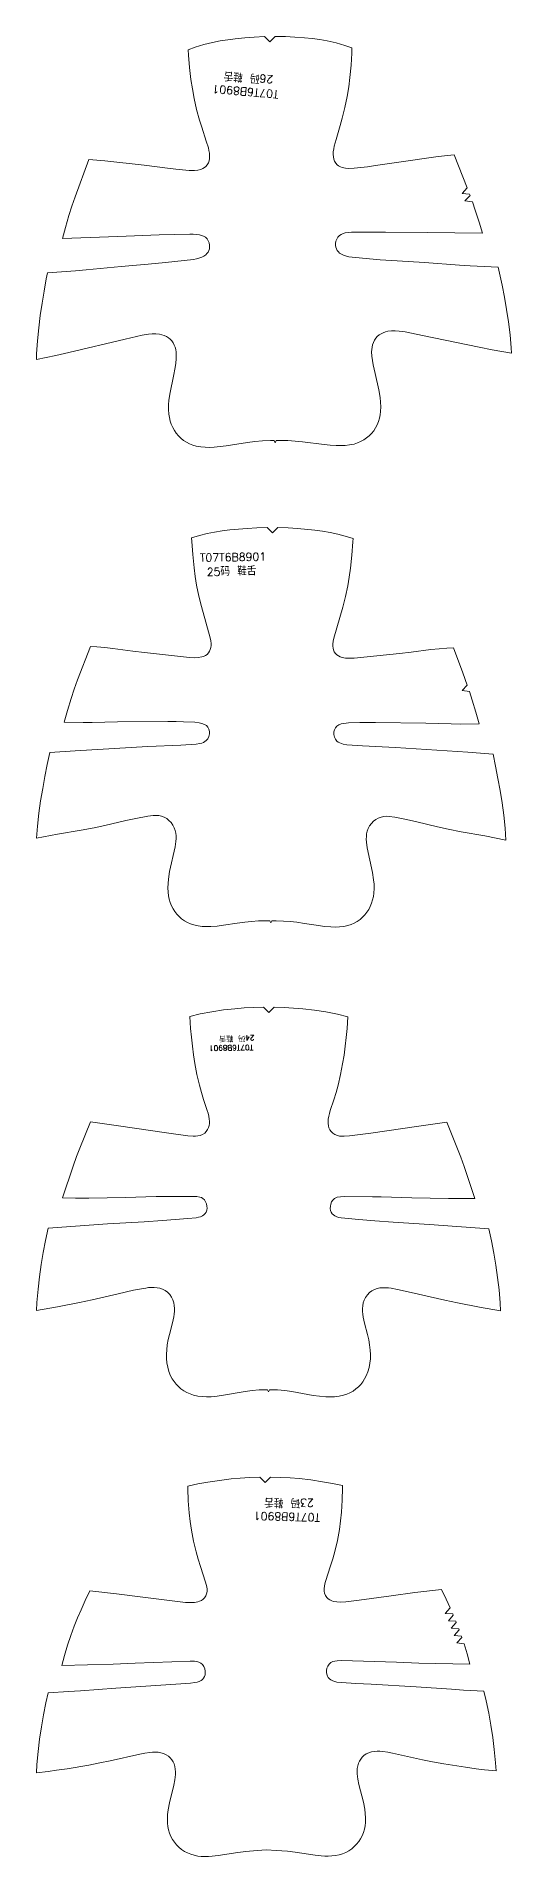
# Model space of a CAD drawing. Header units: inches. Extents: x 30 to 208, y -487 to 1000.
# Drawn here: x 30 to 208, y 318 to 1000 of the extents above; entities that cross this region are included whole.
import ezdxf
from ezdxf.enums import TextEntityAlignment as Align

# ---------------------------------------------------------------- set-up
doc = ezdxf.new("R2010")
doc.units = ezdxf.units.IN
doc.header["$MEASUREMENT"] = 0
doc.layers.get('0').update_dxf_attribs({"lineweight": 0})
doc.styles.get("Standard").update_dxf_attribs({"font": 'txt.shx', "bigfont": 'hztxt.shx'})

msp = doc.modelspace()

# ---------------------------------------------------------------- linework, layer by layer
at = {"color": 0}
for points in [[(208.02, 881.23), (200.77, 882.54), (195.88, 883.48), (174.6, 887.94), (168.15, 889.22), (165.85, 889.55), (164.44, 889.65), (163.04, 889.64), (161.65, 889.46), (160.78, 889.24), (159.94, 888.94), (159.14, 888.55), (158.39, 888.07), (157.72, 887.51), (157.13, 886.85), (156.63, 886.09), (156.24, 885.28), (155.95, 884.42), (155.76, 883.53), (155.65, 882.62), (155.6, 881.7), (155.67, 880.08), (155.88, 878.46), (156.17, 876.86), (156.87, 873.67), (158.26, 867.57), (158.77, 864.61), (158.96, 862.88), (159.03, 861.15), (158.95, 859.41), (158.78, 858.12), (158.5, 856.84), (158.12, 855.6), (157.63, 854.39), (157.04, 853.26), (156.36, 852.19), (155.57, 851.2), (154.69, 850.29), (153.72, 849.47), (152.63, 848.73), (151.47, 848.1), (150.26, 847.59), (149, 847.19), (147.34, 846.84), (145.67, 846.65), (143.97, 846.59), (142.28, 846.62), (140.06, 846.78), (137.85, 847.02), (129.75, 848.02), (126.96, 848.29), (124.17, 848.47), (121.19, 848.53), (119.82, 848.5), (119.43, 847.69), (119.02, 848.49), (117.66, 848.49), (114.68, 848.35), (111.89, 848.1), (109.11, 847.76), (101.04, 846.54), (98.84, 846.25), (96.63, 846.03), (94.93, 845.95), (93.24, 845.97), (91.55, 846.12), (89.89, 846.43), (88.62, 846.8), (87.39, 847.27), (86.22, 847.87), (85.11, 848.58), (84.12, 849.37), (83.22, 850.26), (82.41, 851.24), (81.69, 852.28), (81.08, 853.4), (80.55, 854.59), (80.14, 855.83), (79.83, 857.1), (79.62, 858.39), (79.5, 860.12), (79.53, 861.86), (79.67, 863.59), (80.1, 866.56), (81.34, 872.7), (81.95, 875.9), (82.21, 877.51), (82.37, 879.13), (82.4, 880.75), (82.33, 881.67), (82.19, 882.58), (81.98, 883.47), (81.67, 884.31), (81.26, 885.12), (80.74, 885.86), (80.13, 886.51), (79.44, 887.05), (78.69, 887.51), (77.88, 887.88), (77.03, 888.16), (76.15, 888.35), (74.76, 888.5), (73.35, 888.48), (71.95, 888.34), (69.66, 887.95), (63.25, 886.5), (42.09, 881.5), (37.22, 880.42), (30.01, 878.93), (30.07, 880.99), (30.39, 885.89), (30.85, 890.77), (31.43, 895.39), (32.12, 900), (32.88, 904.53), (33.7, 909.06), (34.15, 911.33), (44.69, 912.12), (48.69, 912.48), (61.71, 913.75), (71.92, 914.62), (78.35, 915.26), (88.8, 916.43), (90.04, 916.66), (91.26, 916.98), (92.03, 917.27), (92.76, 917.65), (93.42, 918.12), (93.9, 918.6), (94.3, 919.14), (94.6, 919.75), (94.79, 920.39), (94.87, 921.06), (94.85, 921.74), (94.7, 922.58), (94.4, 923.38), (93.92, 924.1), (93.29, 924.7), (92.62, 925.11), (91.89, 925.41), (91.12, 925.62), (89.93, 925.8), (88.74, 925.87), (87.54, 925.88), (76.04, 925.57), (60.47, 924.94), (39.79, 924.19), (40.89, 928.32), (42.21, 932.86), (43.31, 936.36), (44.48, 939.84), (49.61, 953.85), (55.63, 953.32), (70.4, 951.67), (79.16, 950.56), (82.19, 950.22), (87.21, 949.76), (89.21, 949.74), (90.44, 949.85), (91.63, 950.14), (92.32, 950.43), (92.95, 950.81), (93.52, 951.27), (94, 951.83), (94.43, 952.58), (94.71, 953.39), (94.86, 954.25), (94.9, 955.12), (94.83, 956.17), (94.66, 957.21), (94.42, 958.24), (93.66, 960.75), (91.96, 965.91), (91.15, 968.6), (90.03, 972.65), (89.08, 976.73), (88.42, 980.28), (87.89, 983.85), (87.34, 988.38), (86.94, 992.92), (86.83, 994.92), (89.51, 995.91), (92.74, 996.93), (96.01, 997.76), (98.83, 998.32), (101.67, 998.76), (104.52, 999.12), (108.07, 999.48), (111.63, 999.76), (115.46, 999.94), (117.49, 997.97), (119.46, 999.99), (123.31, 999.91), (126.87, 999.73), (130.43, 999.45), (133.29, 999.17), (136.14, 998.8), (138.97, 998.31), (142.27, 997.57), (145.52, 996.64), (148.22, 995.71), (148.16, 993.71), (147.88, 989.16), (147.45, 984.62), (147.01, 981.04), (146.44, 977.47), (145.6, 973.37), (144.59, 969.29), (143.85, 966.58), (142.28, 961.38), (141.59, 958.85), (141.37, 957.82), (141.23, 956.77), (141.18, 955.72), (141.25, 954.85), (141.42, 954), (141.72, 953.19), (142.17, 952.45), (142.67, 951.91), (143.24, 951.46), (143.89, 951.1), (144.58, 950.83), (145.78, 950.57), (147.01, 950.48), (149.01, 950.56), (154.02, 951.15), (157.03, 951.57), (165.77, 952.91), (180.49, 954.93), (186.49, 955.62), (191.41, 943.18), (189.52, 941.12), (192.31, 940.84), (192.48, 940.37), (190.56, 938.35), (193.33, 938.03), (194.43, 934.83), (195.87, 930.33), (197.07, 926.22), (176.38, 926.44), (160.8, 926.66), (149.3, 926.67), (148.1, 926.64), (146.91, 926.53), (145.73, 926.32), (144.96, 926.1), (144.24, 925.78), (143.57, 925.35), (142.96, 924.73), (142.5, 924), (142.22, 923.2), (142.09, 922.35), (142.09, 921.67), (142.19, 921.01), (142.4, 920.36), (142.71, 919.77), (143.12, 919.24), (143.61, 918.77), (144.29, 918.31), (145.03, 917.96), (145.81, 917.69), (147.03, 917.39), (148.28, 917.2), (149.53, 917.07), (158.75, 916.3), (165.2, 915.82), (175.43, 915.22), (188.48, 914.28), (192.48, 914.03), (203.04, 913.51), (203.55, 911.25), (204.49, 906.75), (205.36, 902.23), (206.17, 897.65), (206.88, 893.04), (207.46, 888.17), (207.9, 883.29), (208.02, 881.23)], [(205.91, 698.71), (197.98, 700.3), (189.16, 701.9), (184.3, 702.83), (180.29, 703.72), (172.49, 705.61), (168.67, 706.49), (164.24, 707.36), (162.2, 707.64), (161.18, 707.68), (160.16, 707.61), (159.11, 707.38), (158.1, 707), (157.16, 706.49), (156.3, 705.84), (155.5, 705.02), (154.83, 704.1), (154.31, 703.09), (153.96, 702.11), (153.73, 701.1), (153.61, 700.07), (153.58, 699.03), (153.63, 697.99), (153.91, 695.89), (155.91, 686.65), (156.35, 683.81), (156.48, 682.18), (156.51, 680.54), (156.42, 678.91), (156.24, 677.6), (155.96, 676.31), (155.57, 675.05), (155.07, 673.82), (154.5, 672.72), (153.84, 671.67), (153.08, 670.7), (152.23, 669.81), (151.29, 669), (150.23, 668.26), (149.1, 667.64), (147.92, 667.13), (146.69, 666.73), (145.12, 666.39), (143.53, 666.2), (141.92, 666.13), (140.31, 666.17), (137.96, 666.36), (135.63, 666.67), (130.43, 667.53), (127.55, 667.94), (125.05, 668.21), (122.53, 668.38), (119.78, 668.47), (118.24, 668.47), (117.84, 667.67), (117.44, 668.47), (115.9, 668.49), (113.15, 668.42), (110.63, 668.26), (108.12, 668.02), (105.24, 667.62), (100.04, 666.82), (97.7, 666.52), (95.35, 666.35), (93.74, 666.32), (92.14, 666.4), (90.55, 666.6), (88.98, 666.96), (87.75, 667.36), (86.57, 667.88), (85.45, 668.51), (84.39, 669.26), (83.46, 670.08), (82.62, 670.98), (81.87, 671.96), (81.21, 673.01), (80.65, 674.11), (80.16, 675.34), (79.79, 676.61), (79.51, 677.9), (79.34, 679.21), (79.26, 680.85), (79.31, 682.48), (79.46, 684.11), (79.91, 686.95), (81.98, 696.18), (82.28, 698.27), (82.34, 699.31), (82.32, 700.35), (82.2, 701.38), (81.99, 702.39), (81.65, 703.37), (81.13, 704.39), (80.47, 705.32), (79.67, 706.14), (78.82, 706.79), (77.88, 707.32), (76.88, 707.71), (75.83, 707.94), (74.81, 708.02), (73.79, 707.99), (71.75, 707.72), (67.31, 706.89), (63.48, 706.04), (55.67, 704.21), (51.66, 703.35), (46.78, 702.47), (37.95, 700.93), (30.01, 699.41), (30.38, 703.94), (30.92, 708.82), (31.58, 713.43), (32.35, 718.02), (33.18, 722.55), (34.08, 727.06), (35.07, 731.61), (44.57, 732.26), (71.7, 733.8), (84.07, 734.35), (89.88, 734.72), (91.28, 734.93), (91.93, 735.11), (92.55, 735.34), (93.13, 735.66), (93.65, 736.07), (94.21, 736.76), (94.59, 737.57), (94.8, 738.52), (94.79, 739.5), (94.61, 740.31), (94.25, 741.04), (93.69, 741.65), (93, 742.11), (92.04, 742.48), (91.03, 742.69), (89.38, 742.89), (85.05, 743.1), (82.38, 743.16), (79.29, 743.18), (60.43, 743.01), (50.85, 742.81), (47.51, 742.8), (40.45, 742.95), (41.67, 747.3), (43.06, 751.82), (44.21, 755.31), (45.44, 758.76), (50.27, 771.36), (52.7, 771.23), (55.59, 770.98), (58.69, 770.61), (66.12, 769.62), (70.46, 769.08), (87.36, 767.22), (89.39, 767.12), (90.66, 767.17), (91.92, 767.38), (92.64, 767.62), (93.32, 767.94), (93.93, 768.37), (94.46, 768.89), (94.87, 769.51), (95.16, 770.18), (95.35, 770.9), (95.43, 771.65), (95.43, 772.4), (95.31, 773.49), (95.07, 774.57), (91.8, 786.24), (90.8, 790.22), (89.98, 794.25), (89.47, 797.54), (89.07, 800.84), (88.57, 805.78), (88.2, 810.72), (88.14, 812.04), (91.14, 812.93), (93.94, 813.63), (96.77, 814.21), (99.64, 814.66), (102.52, 815), (108.98, 815.6), (112.55, 815.84), (116.42, 815.93), (118.41, 813.92), (120.42, 815.92), (124.29, 815.79), (127.86, 815.53), (134.31, 814.88), (137.19, 814.51), (140.06, 814.04), (142.88, 813.44), (145.68, 812.72), (148.67, 811.8), (148.6, 810.49), (148.19, 805.54), (147.65, 800.61), (147.22, 797.31), (146.69, 794.03), (145.84, 790.01), (144.81, 786.03), (141.44, 774.39), (141.2, 773.31), (141.06, 772.22), (141.06, 771.47), (141.14, 770.72), (141.32, 770), (141.6, 769.32), (142.01, 768.71), (142.54, 768.17), (143.15, 767.75), (143.82, 767.42), (144.54, 767.18), (145.79, 766.95), (147.07, 766.89), (149.1, 766.98), (166.01, 768.71), (170.35, 769.21), (177.79, 770.14), (180.9, 770.49), (183.79, 770.71), (186.22, 770.83), (189.72, 761.5), (191.43, 756.8), (189.47, 754.8), (192.24, 754.43), (193.27, 751.23), (194.63, 746.7), (195.82, 742.34), (188.75, 742.25), (185.42, 742.28), (175.84, 742.56), (156.98, 742.88), (153.89, 742.88), (151.21, 742.84), (146.88, 742.66), (145.24, 742.48), (144.22, 742.27), (143.26, 741.91), (142.57, 741.46), (142, 740.85), (141.64, 740.12), (141.45, 739.32), (141.43, 738.34), (141.63, 737.38), (142.01, 736.58), (142.56, 735.88), (143.08, 735.47), (143.65, 735.14), (144.28, 734.9), (144.92, 734.72), (146.32, 734.5), (152.13, 734.09), (164.5, 733.44), (191.61, 731.68), (201.1, 730.96), (202.06, 726.4), (202.92, 721.88), (203.71, 717.35), (204.45, 712.75), (205.07, 708.13), (205.58, 703.25), (205.91, 698.71)], [(203.91, 522.24), (195.99, 523.65), (187.8, 525.24), (183.07, 526.25), (170.45, 529.22), (165.29, 530.33), (162.96, 530.73), (161.89, 530.87), (160.82, 530.95), (159.76, 530.96), (158.69, 530.86), (157.65, 530.64), (156.65, 530.29), (155.71, 529.8), (154.85, 529.19), (154, 528.33), (153.3, 527.35), (152.78, 526.26), (152.46, 525.25), (152.27, 524.21), (152.2, 523.15), (152.22, 522.07), (152.32, 521), (152.48, 519.93), (152.94, 517.73), (154.06, 513.38), (154.5, 511.46), (154.84, 509.51), (155.07, 507.55), (155.15, 505.93), (155.13, 504.31), (154.97, 502.69), (154.66, 501.04), (154.19, 499.43), (153.55, 497.87), (152.96, 496.77), (152.28, 495.72), (151.51, 494.73), (150.65, 493.83), (149.7, 493), (148.62, 492.24), (147.47, 491.6), (146.26, 491.07), (145.01, 490.65), (143.38, 490.28), (141.73, 490.08), (140.07, 490.01), (138.4, 490.06), (136.07, 490.28), (133.75, 490.62), (125.67, 492.07), (123.03, 492.44), (120.37, 492.68), (118.09, 492.74), (117.32, 492.72), (116.92, 491.92), (116.52, 492.72), (115.74, 492.74), (113.47, 492.69), (110.81, 492.46), (108.17, 492.1), (100.09, 490.67), (97.77, 490.33), (95.43, 490.11), (93.76, 490.07), (92.1, 490.14), (90.45, 490.35), (88.83, 490.72), (87.57, 491.14), (86.37, 491.68), (85.22, 492.33), (84.14, 493.09), (83.19, 493.91), (82.34, 494.82), (81.57, 495.8), (80.89, 496.86), (80.3, 497.97), (79.67, 499.52), (79.2, 501.14), (78.89, 502.79), (78.74, 504.4), (78.72, 506.03), (78.81, 507.65), (79.04, 509.61), (79.39, 511.55), (79.83, 513.48), (80.96, 517.83), (81.43, 520.02), (81.59, 521.09), (81.69, 522.16), (81.72, 523.23), (81.65, 524.3), (81.46, 525.34), (81.15, 526.36), (80.62, 527.44), (79.93, 528.43), (79.08, 529.28), (78.22, 529.9), (77.28, 530.39), (76.28, 530.74), (75.24, 530.97), (74.18, 531.07), (73.11, 531.07), (72.04, 530.98), (70.98, 530.85), (68.65, 530.45), (66.33, 529.98), (60.63, 528.7), (50.85, 526.42), (46.12, 525.42), (37.93, 523.85), (30.01, 522.46), (30.18, 525.48), (30.61, 530.43), (31.14, 535.05), (31.79, 539.65), (32.55, 544.18), (33.43, 548.7), (34.45, 553.28), (56.68, 554.86), (70.32, 555.67), (77.27, 556.12), (86.79, 556.9), (89.84, 557.21), (90.67, 557.35), (91.48, 557.58), (92.24, 557.94), (92.76, 558.3), (93.21, 558.75), (93.55, 559.29), (93.82, 560), (93.92, 560.76), (93.88, 561.53), (93.72, 562.37), (93.41, 563.17), (92.94, 563.88), (92.32, 564.44), (91.82, 564.72), (91.28, 564.9), (90.13, 565.1), (88.46, 565.2), (78.05, 565.17), (74.89, 565.14), (63.37, 564.83), (49.65, 564.57), (44.66, 564.57), (39.82, 564.62), (43.8, 576.56), (45.04, 580.11), (46.25, 583.24), (50.28, 593.14), (60.79, 591.67), (78.77, 589.05), (86.74, 587.94), (88.77, 587.8), (89.62, 587.81), (90.47, 587.89), (91.3, 588.06), (92.23, 588.41), (93.07, 588.95), (93.66, 589.53), (94.14, 590.22), (94.49, 590.98), (94.7, 591.75), (94.81, 592.54), (94.83, 593.34), (94.77, 594.15), (94.59, 595.26), (94.31, 596.36), (93.99, 597.44), (92.66, 601.46), (91.82, 604.18), (91.07, 606.93), (90.16, 610.93), (89.41, 614.98), (88.9, 618.24), (88.47, 621.51), (88.09, 624.83), (87.78, 628.15), (87.46, 632.63), (91.35, 633.57), (95.74, 634.42), (100.05, 635.06), (104.39, 635.53), (107.87, 635.81), (111.35, 636.01), (115.1, 636.12), (117.1, 634.12), (119.1, 636.12), (122.85, 636), (126.33, 635.79), (129.81, 635.5), (134.15, 635.02), (138.46, 634.37), (142.85, 633.5), (146.73, 632.55), (146.4, 628.07), (146.08, 624.75), (145.7, 621.44), (145.25, 618.17), (144.74, 614.91), (143.98, 610.87), (143.05, 606.86), (142.3, 604.12), (141.46, 601.4), (140.11, 597.38), (139.79, 596.3), (139.51, 595.21), (139.32, 594.09), (139.26, 593.29), (139.28, 592.48), (139.39, 591.69), (139.6, 590.92), (139.95, 590.16), (140.42, 589.47), (141.01, 588.89), (141.85, 588.35), (142.78, 588), (143.61, 587.82), (144.46, 587.74), (145.31, 587.73), (147.34, 587.86), (155.32, 588.95), (173.3, 591.53), (183.81, 592.97), (187.82, 583.06), (189.02, 579.92), (190.25, 576.38), (194.2, 564.42), (189.36, 564.38), (184.37, 564.4), (170.65, 564.69), (159.13, 565.03), (155.98, 565.07), (145.56, 565.12), (143.89, 565.03), (142.74, 564.84), (142.2, 564.65), (141.7, 564.38), (141.07, 563.81), (140.61, 563.11), (140.3, 562.31), (140.13, 561.47), (140.09, 560.7), (140.19, 559.94), (140.45, 559.23), (140.8, 558.69), (141.25, 558.24), (141.77, 557.87), (142.52, 557.52), (143.33, 557.29), (144.16, 557.14), (150.83, 556.5), (156.73, 556.02), (163.67, 555.55), (177.32, 554.7), (199.54, 553.07), (200.55, 548.49), (201.42, 543.97), (202.17, 539.43), (202.8, 534.83), (203.32, 530.21), (203.74, 525.26), (203.91, 522.24)], [(202.25, 349.82), (197.82, 350.29), (194.72, 350.67), (190.76, 351.23), (182.62, 352.54), (178.44, 353.29), (174.65, 354.05), (163.47, 356.53), (161.62, 356.87), (159.75, 357.12), (158.69, 357.21), (157.64, 357.22), (156.58, 357.15), (155.55, 356.96), (154.54, 356.64), (153.6, 356.19), (152.73, 355.59), (152.08, 354.98), (151.52, 354.29), (151.05, 353.53), (150.68, 352.72), (150.39, 351.75), (150.22, 350.76), (150.16, 349.76), (150.19, 348.74), (150.29, 347.72), (150.44, 346.71), (150.84, 344.71), (152.49, 338.14), (153, 335.48), (153.22, 333.84), (153.33, 332.2), (153.29, 330.55), (153.15, 329.26), (152.89, 327.99), (152.52, 326.76), (152.04, 325.56), (151.45, 324.43), (150.76, 323.37), (149.98, 322.38), (149.09, 321.48), (148.12, 320.66), (147.03, 319.93), (145.87, 319.31), (144.65, 318.8), (143.39, 318.42), (142.06, 318.14), (140.72, 317.97), (139.36, 317.9), (138, 317.92), (136.64, 317.99), (134.38, 318.23), (126.97, 319.35), (124.06, 319.71), (119.77, 320.05), (116.25, 320.21), (112.72, 320.02), (108.43, 319.65), (105.52, 319.27), (98.13, 318.09), (95.87, 317.84), (94.51, 317.75), (93.15, 317.73), (91.79, 317.78), (90.44, 317.94), (89.11, 318.21), (87.85, 318.58), (86.63, 319.08), (85.47, 319.69), (84.37, 320.42), (83.39, 321.22), (82.5, 322.12), (81.7, 323.1), (81.01, 324.16), (80.41, 325.28), (79.92, 326.48), (79.54, 327.71), (79.28, 328.98), (79.12, 330.26), (79.07, 331.91), (79.17, 333.56), (79.37, 335.2), (79.86, 337.86), (81.46, 344.45), (81.85, 346.44), (81.99, 347.46), (82.08, 348.48), (82.1, 349.49), (82.04, 350.5), (81.86, 351.49), (81.56, 352.45), (81.19, 353.26), (80.71, 354.02), (80.14, 354.7), (79.49, 355.31), (78.62, 355.9), (77.67, 356.35), (76.66, 356.66), (75.62, 356.83), (74.57, 356.9), (73.51, 356.88), (72.46, 356.79), (70.59, 356.52), (68.75, 356.16), (57.58, 353.59), (53.8, 352.81), (49.62, 352.03), (41.49, 350.66), (37.53, 350.07), (34.44, 349.66), (30.01, 349.15), (30.2, 352.2), (30.65, 357.16), (31.2, 361.77), (31.87, 366.36), (32.65, 370.9), (33.54, 375.41), (34.37, 379.11), (42.03, 379.58), (46.51, 379.9), (59.71, 380.92), (76.65, 382.04), (82.28, 382.38), (87.71, 382.77), (89.4, 382.96), (90.21, 383.12), (90.99, 383.37), (91.71, 383.75), (92.22, 384.16), (92.64, 384.66), (92.96, 385.23), (93.17, 385.89), (93.26, 386.58), (93.25, 387.27), (93.09, 388.15), (92.77, 388.97), (92.27, 389.69), (91.61, 390.27), (90.89, 390.63), (90.1, 390.84), (89.29, 390.96), (87.65, 391.02), (67.03, 390.21), (58.71, 389.82), (39.56, 389.31), (40.53, 393.13), (41.69, 397.02), (42.89, 400.58), (44.2, 404.1), (45.43, 407.21), (46.73, 410.28), (48.25, 413.71), (49.96, 417.36), (59.97, 416.27), (68.89, 415.15), (80.82, 413.55), (85.86, 413), (87.89, 412.91), (89.17, 412.96), (90.42, 413.17), (91.15, 413.41), (91.83, 413.74), (92.45, 414.17), (92.99, 414.71), (93.45, 415.43), (93.76, 416.24), (93.92, 417.09), (93.94, 417.99), (93.84, 418.88), (93.65, 419.76), (93.39, 420.63), (91.45, 426.47), (90.61, 429.19), (89.83, 431.92), (88.84, 435.97), (88.05, 440.07), (87.58, 443.33), (87.23, 446.61), (86.9, 451.13), (86.75, 455.66), (86.75, 456.57), (90.52, 457.39), (94.27, 458.09), (98.58, 458.76), (102.91, 459.29), (106.39, 459.61), (109.87, 459.84), (113.65, 459.99), (115.66, 457.99), (117.65, 460), (121.54, 459.88), (125.03, 459.68), (128.5, 459.39), (132.84, 458.89), (137.15, 458.25), (140.91, 457.58), (144.69, 456.8), (144.7, 455.89), (144.58, 451.35), (144.28, 446.83), (143.96, 443.55), (143.52, 440.28), (142.76, 436.18), (141.8, 432.12), (141.04, 429.38), (140.22, 426.66), (138.32, 420.8), (138.08, 419.93), (137.89, 419.05), (137.79, 418.16), (137.82, 417.26), (137.99, 416.41), (138.3, 415.6), (138.78, 414.88), (139.31, 414.35), (139.93, 413.92), (140.62, 413.6), (141.35, 413.37), (142.6, 413.17), (143.88, 413.13), (145.91, 413.23), (150.95, 413.82), (162.86, 415.51), (171.78, 416.7), (181.78, 417.87), (183.52, 414.24), (184.99, 410.99), (183.19, 408.86), (185.98, 408.7), (186.17, 408.24), (184.34, 406.13), (187.13, 405.93), (187.31, 405.47), (185.44, 403.39), (188.22, 403.14), (188.4, 402.67), (186.49, 400.63), (189.26, 400.32), (189.43, 399.85), (187.47, 397.86), (190.24, 397.49), (191.39, 393.71), (192.4, 389.9), (173.24, 390.26), (164.92, 390.59), (144.29, 391.24), (142.66, 391.16), (141.84, 391.04), (141.06, 390.82), (140.34, 390.45), (139.68, 389.88), (139.19, 389.15), (138.87, 388.32), (138.73, 387.45), (138.72, 386.75), (138.81, 386.07), (139.03, 385.41), (139.35, 384.84), (139.78, 384.35), (140.29, 383.94), (141.01, 383.56), (141.79, 383.32), (142.6, 383.16), (144.3, 382.99), (149.73, 382.64), (155.37, 382.35), (172.31, 381.36), (185.52, 380.44), (190, 380.15), (197.66, 379.74), (198.52, 376.05), (199.45, 371.54), (200.27, 367.01), (200.97, 362.42), (201.55, 357.82), (202.04, 352.86), (202.25, 349.82)]]:
    msp.add_lwpolyline(points, close=True, dxfattribs=at)

# ---------------------------------------------------------------- texts
at = {"color": 6}
for s, height, rotation, p in [('26码 鞋舌', 3, 175.177, (109.46, 984.62)), ('T07T6B8901 ', 3, 175.177, (107.02, 979.41)), ('T07T6B8901 ', 3, 1, (105.01, 804.83)), ('25码 鞋舌', 3, 1, (103.11, 799.39)), ('T07T6B8901 ', 2, 181, (102.08, 620.88)), ('24码 鞋舌', 2, 181, (105.02, 624.53)), ('23码 鞋舌', 3, 178.62643, (124.65, 450.51)), ('T07T6B8901 ', 3, 178.62643, (122.52, 445.16))]:
    msp.add_text(s, height=height, rotation=rotation, dxfattribs=at).set_placement(p, align=Align.MIDDLE_CENTER)

doc.saveas('drawing.dxf')
